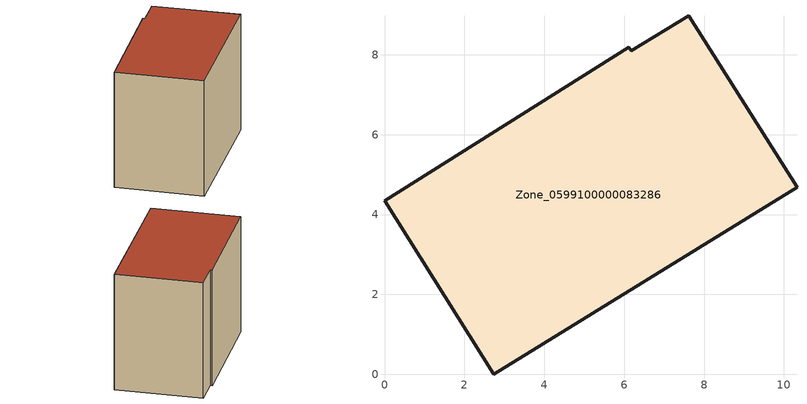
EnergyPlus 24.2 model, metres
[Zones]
Zone_0599100000083286
 floor ground (C_G): 2.74,0 0,4.35 6.12,8.19 6.18,8.1 7.62,8.98 10.33,4.69 z0
 wall outside (C_F): 10.33,4.69 7.62,8.98 6.18,8.1 6.12,8.19 0,4.35 2.74,0 10.33,4.69 z0:7.08
 roof outside (C_R): 0,4.35 2.74,0 10.33,4.69 7.62,8.98 6.18,8.1 6.12,8.19 z7.08
[BUILDING]
Pand.0599100000083286: North Axis=0; Terrain=City; Loads Convergence Tolerance Value=0.04; Temperature Convergence Tolerance Value=0.4; Solar Distribution=FullExterior; Maximum Number of Warmup Days=25; Minimum Number of Warmup Days=1
[Site:Location]
Rotterdam.The.Hague.AP_ZH_NLD Design_Conditions: Latitude=51.96; Longitude=4.45; Time Zone=1; Elevation=-4.5
[SITE:GROUNDTEMPERATURE:BUILDINGSURFACE]
18, 18, 18, 18, 18, 18, 18, 18, 18, 18, 18, 18
[MATERIAL] Thermal Absorptance=0.9; Solar Absorptance=0.7; Visible Absorptance=0.7
Name | Roughness | Thickness | Conductivity | Density | Specific Heat
G.TC.1946 | MediumSmooth | 0.15 | 1 | 540 | 1210
F.TC.1946 | Rough | 0.3 | 0.857143 | 1920 | 840
R.TC.1946 | MediumRough | 0.2 | 0.909091 | 1500 | 1000
[CONSTRUCTION]
C_G: G.TC.1946
C_F: F.TC.1946
C_R: R.TC.1946
[ZONE]
Zone_0599100000083286: Type=1; Multiplier=1; Ceiling Height=Autocalculate; Volume=Autocalculate; Floor Area=autocalculate; Part of Total Floor Area=Yes
[ZONEINFILTRATION:DESIGNFLOWRATE]
Infil_Zone_0599100000083286: Zone or ZoneList or Space or SpaceList=Zone_0599100000083286; Schedule=AlwaysOn; Design Flow Rate Calculation Method=Flow/Area; Flow Rate per Floor Area=0.003; Constant Term Coefficient=1; Temperature Term Coefficient=0; Velocity Term Coefficient=0; Velocity Squared Term Coefficient=0
[HVACTEMPLATE:ZONE:IDEALLOADSAIRSYSTEM]
Zone_0599100000083286: Maximum Heating Supply Air Temperature=50; Minimum Cooling Supply Air Temperature=13; Maximum Heating Supply Air Humidity Ratio=0.0156; Minimum Cooling Supply Air Humidity Ratio=0.0077; Heating Limit=NoLimit; Cooling Limit=NoLimit; Dehumidification Control Type=ConstantSensibleHeatRatio; Cooling Sensible Heat Ratio=0.7; Dehumidification Setpoint=60; Humidification Control Type=None; Humidification Setpoint=30; Outdoor Air Method=None; Outdoor Air Flow Rate per Person=0.00944; Outdoor Air Flow Rate per Zone Floor Area=0; Outdoor Air Flow Rate per Zone=0; Demand Controlled Ventilation Type=None; Outdoor Air Economizer Type=NoEconomizer; Heat Recovery Type=None; Sensible Heat Recovery Effectiveness=0.7; Latent Heat Recovery Effectiveness=0.65
[ZONECONTROL:THERMOSTAT]
ThermostatControl_Zone_0599100000083286: Zone or ZoneList=Zone_0599100000083286; Control Type Schedule=DualSetpointControlType; Control 1=Thermostat_Zone_0599100000083286; Temperature Difference Between Cutout And Setpoint=0
[THERMOSTATSETPOINT:DUALSETPOINT]
Thermostat_Zone_0599100000083286: Heating Setpoint Temperature Schedule=HeatingSetpoint_Zone_0599100000083286; Cooling Setpoint Temperature Schedule=CoolingSetpoint_Zone_0599100000083286
[SCHEDULE:COMPACT]
HeatingSetpoint_Zone_0599100000083286: Through: 12/31, For: AllDays, Until: 24:00, 21
CoolingSetpoint_Zone_0599100000083286: Through: 12/31, For: AllDays, Until: 24:00, 24
DualSetpointControlType: Through: 12/31, For: AllDays, Until: 24:00, 4
AlwaysOn: Through: 12/31, For: AllDays, Until: 24:00, 1
